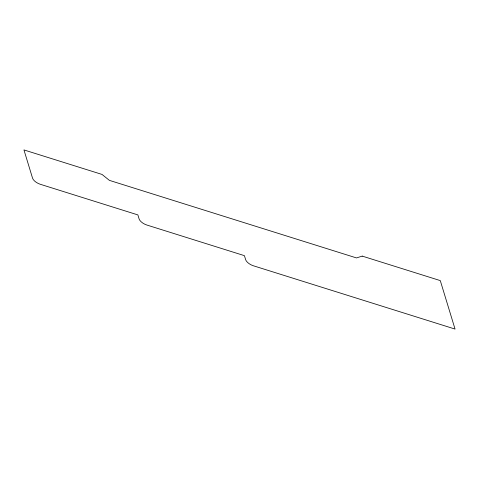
<?xml version="1.0" encoding="UTF-8"?>
<svg xmlns="http://www.w3.org/2000/svg" width="479" height="479" viewBox="0 0 479 479"><rect width="100%" height="100%" fill="white"/><g stroke="black" fill="none" stroke-linecap="round" stroke-linejoin="round"><path stroke-width="0.72" d="M362.22 256.103L356.49 257.93L109.398 180.367L102.015 174.428L23.95 149.927L32.572 178.23A7.281 3.215 28.7 0 0 40.248 184.265L137.88 214.909L139.12 218.981A7.281 3.215 28.7 0 0 146.79 225.01L244.422 255.66L245.661 259.732A7.281 3.215 28.7 0 0 253.337 265.761L455.05 329.073L440.285 280.604L362.22 256.103"/></g></svg>
